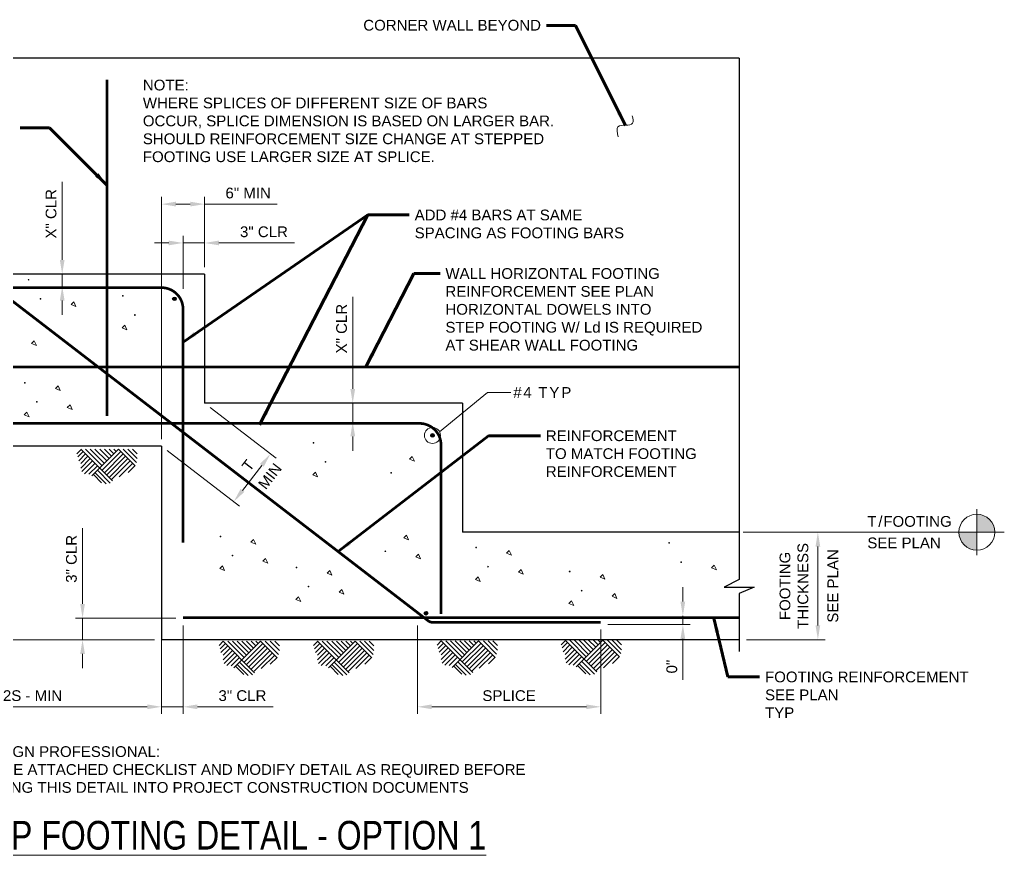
# Model space of a CAD drawing. Header units: inches. Extents: x -236 to -15, y 809 to 925.
# Drawn here: x -152.8 to -15.4, y 808.6 to 925.2 of the extents above; entities that cross this region are included whole.
import ezdxf

# ---------------------------------------------------------------- set-up
doc = ezdxf.new("R2010")
doc.units = ezdxf.units.IN
doc.header["$LTSCALE"] = 5
doc.header["$MEASUREMENT"] = 0
for name, color, linetype, lineweight in [('S-ANNO-DIMS', 1, 'Continuous', 20), ('S-ANNO-TEXT', 7, 'Continuous', 20), ('S-DELT-PATT', 7, 'Continuous', 15), ('S-DETL', 3, 'Continuous', 30)]:
    doc.layers.add(name, color=color, linetype=linetype, lineweight=lineweight)
doc.styles.add('Romans', font='arial.ttf')
doc.dimstyles.get("Standard").update_dxf_attribs({"dimtxt": 0.18, "dimasz": 0.18, "dimexe": 0.18, "dimexo": 0.0625, "dimgap": 0.09, "dimtad": 0, "dimtih": 1, "dimtoh": 1, "dimdec": 4, "dimzin": 0, "dimdsep": 46, "dimtxsty": 'Standard', "dimcen": 0.09, "dimadec": 0, "dimazin": 0, "dimtfac": 1, "dimtdec": 4, "dimtofl": 0, "dimtmove": 0, "dimatfit": 3, "dimfxl": 1, "dimtolj": 1, "dimtzin": 0, "dimarcsym": 0})

# ---------------------------------------------------------------- blocks, each defined once
blk = doc.blocks.new('*D4')
at = {"layer": 'Defpoints', "color": 0, "transparency": 16777216}
for p in [(-129.96, 841.67), (-143.98, 838.67), (-132.96, 838.67)]:
    blk.add_point(p, dxfattribs=at)
at = {"layer": 'S-ANNO-DIMS', "transparency": 16777216}
for p, q in [((-143.98, 843.67), (-143.98, 854.23)), ((-130.96, 841.67), (-144.98, 841.67)), ((-143.98, 838.67), (-143.98, 841.67)), ((-133.96, 838.67), (-144.98, 838.67)), ((-143.98, 836.67), (-143.98, 834.67))]:
    blk.add_line(p, q, dxfattribs=at)
for points in [[(-144.31, 843.67), (-143.65, 843.67), (-143.98, 841.67)], [(-144.31, 836.67), (-143.65, 836.67), (-143.98, 838.67)]]:
    blk.add_solid(points, dxfattribs=at)
at = {"layer": 'S-ANNO-DIMS', "transparency": 16777216, "insert": (-145.53, 849.95), "char_height": 1.5, "attachment_point": 5, "rotation": 90, "style": 'Romans'}
blk.add_mtext('\\A1;3" CLR', dxfattribs=at)
blk = doc.blocks.new('*D5')
at = {"layer": 'Defpoints', "color": 0, "transparency": 16777216}
for p in [(-129.96, 841.67), (-132.96, 838.67), (-129.96, 829.3)]:
    blk.add_point(p, dxfattribs=at)
at = {"layer": 'S-ANNO-DIMS', "transparency": 16777216}
for p, q in [((-129.96, 840.67), (-129.96, 828.3)), ((-132.96, 837.67), (-132.96, 828.3)), ((-134.96, 829.3), (-136.96, 829.3)), ((-132.96, 829.3), (-129.96, 829.3)), ((-127.96, 829.3), (-117.39, 829.3))]:
    blk.add_line(p, q, dxfattribs=at)
for points in [[(-134.96, 829.63), (-134.96, 828.97), (-132.96, 829.3)], [(-127.96, 829.63), (-127.96, 828.97), (-129.96, 829.3)]]:
    blk.add_solid(points, dxfattribs=at)
at = {"layer": 'S-ANNO-DIMS', "transparency": 16777216, "insert": (-121.67, 830.85), "char_height": 1.5, "attachment_point": 5, "style": 'Romans'}
blk.add_mtext('\\A1;3" CLR', dxfattribs=at)
blk = doc.blocks.new('*D6')
at = {"layer": 'Defpoints', "color": 0, "transparency": 16777216}
for p in [(-168.96, 865.67), (-132.96, 839.67), (-132.96, 829.3)]:
    blk.add_point(p, dxfattribs=at)
at = {"layer": 'S-ANNO-DIMS', "transparency": 16777216}
for p, q in [((-168.96, 864.67), (-168.96, 828.3)), ((-132.96, 838.67), (-132.96, 828.3)), ((-166.96, 829.3), (-134.96, 829.3))]:
    blk.add_line(p, q, dxfattribs=at)
for points in [[(-166.96, 829.63), (-166.96, 828.97), (-168.96, 829.3)], [(-134.96, 829.63), (-134.96, 828.97), (-132.96, 829.3)]]:
    blk.add_solid(points, dxfattribs=at)
at = {"layer": 'S-ANNO-DIMS', "transparency": 16777216, "insert": (-150.96, 830.85), "char_height": 1.5, "attachment_point": 5, "style": 'Romans'}
blk.add_mtext('\\A1;2S - MIN', dxfattribs=at)
blk = doc.blocks.new('*D7')
at = {"layer": 'Defpoints', "color": 0, "transparency": 16777216}
for p in [(-168.96, 865.67), (-175.75, 838.67), (-132.96, 838.67)]:
    blk.add_point(p, dxfattribs=at)
at = {"layer": 'S-ANNO-DIMS', "transparency": 16777216}
for p, q in [((-169.96, 865.67), (-176.75, 865.67)), ((-175.75, 863.67), (-175.75, 840.67)), ((-133.96, 838.67), (-176.75, 838.67))]:
    blk.add_line(p, q, dxfattribs=at)
for points in [[(-176.08, 863.67), (-175.42, 863.67), (-175.75, 865.67)], [(-176.08, 840.67), (-175.42, 840.67), (-175.75, 838.67)]]:
    blk.add_solid(points, dxfattribs=at)
blk = doc.blocks.new('*D8')
at = {"layer": 'Defpoints', "color": 0, "transparency": 16777216}
for p in [(-97.25, 841.67), (-71.67, 841.09), (-71.67, 829.3)]:
    blk.add_point(p, dxfattribs=at)
at = {"layer": 'S-ANNO-DIMS', "transparency": 16777216}
for p, q in [((-97.25, 840.67), (-97.25, 828.3)), ((-71.67, 840.09), (-71.67, 828.3)), ((-95.25, 829.3), (-73.67, 829.3))]:
    blk.add_line(p, q, dxfattribs=at)
for points in [[(-95.25, 829.63), (-95.25, 828.97), (-97.25, 829.3)], [(-73.67, 829.63), (-73.67, 828.97), (-71.67, 829.3)]]:
    blk.add_solid(points, dxfattribs=at)
at = {"layer": 'S-ANNO-DIMS', "transparency": 16777216, "insert": (-84.46, 830.85), "char_height": 1.5, "attachment_point": 5, "style": 'Romans'}
blk.add_mtext('\\A1;SPLICE', dxfattribs=at)
blk = doc.blocks.new('*D10')
at = {"layer": 'Defpoints', "color": 0, "transparency": 16777216}
for p in [(-126.96, 894.04), (-126.96, 889.67), (-129.96, 886.64)]:
    blk.add_point(p, dxfattribs=at)
at = {"layer": 'S-ANNO-DIMS', "transparency": 16777216}
for p, q in [((-129.96, 887.64), (-129.96, 895.04)), ((-126.96, 890.67), (-126.96, 895.04)), ((-131.96, 894.04), (-133.96, 894.04)), ((-129.96, 894.04), (-126.96, 894.04)), ((-124.96, 894.04), (-114.39, 894.04))]:
    blk.add_line(p, q, dxfattribs=at)
for points in [[(-131.96, 894.37), (-131.96, 893.71), (-129.96, 894.04)], [(-124.96, 894.37), (-124.96, 893.71), (-126.96, 894.04)]]:
    blk.add_solid(points, dxfattribs=at)
at = {"layer": 'S-ANNO-DIMS', "transparency": 16777216, "insert": (-118.67, 895.59), "char_height": 1.5, "attachment_point": 5, "style": 'Romans'}
blk.add_mtext('\\A1;3" CLR', dxfattribs=at)
blk = doc.blocks.new('*D11')
at = {"layer": 'Defpoints', "color": 0, "transparency": 16777216}
for p in [(-126.96, 899.46), (-126.96, 889.67), (-132.96, 865.67)]:
    blk.add_point(p, dxfattribs=at)
at = {"layer": 'S-ANNO-DIMS', "transparency": 16777216}
for p, q in [((-132.96, 866.67), (-132.96, 900.46)), ((-126.96, 890.67), (-126.96, 900.46)), ((-130.96, 899.46), (-128.96, 899.46)), ((-126.96, 899.46), (-116.83, 899.46))]:
    blk.add_line(p, q, dxfattribs=at)
for points in [[(-130.96, 899.8), (-130.96, 899.13), (-132.96, 899.46)], [(-128.96, 899.8), (-128.96, 899.13), (-126.96, 899.46)]]:
    blk.add_solid(points, dxfattribs=at)
at = {"layer": 'S-ANNO-DIMS', "transparency": 16777216, "insert": (-120.87, 901), "char_height": 1.5, "attachment_point": 5, "style": 'Romans'}
blk.add_mtext('\\A1;6" MIN', dxfattribs=at)
blk = doc.blocks.new('*D12')
at = {"layer": 'Defpoints', "color": 0, "transparency": 16777216}
for p in [(-60.21, 841.98), (-71.67, 840.77), (-60.21, 840.77)]:
    blk.add_point(p, dxfattribs=at)
at = {"layer": 'S-ANNO-DIMS', "transparency": 16777216}
for p, q in [((-60.21, 843.98), (-60.21, 845.98)), ((-60.21, 841.98), (-60.21, 840.77)), ((-70.67, 840.77), (-59.21, 840.77)), ((-60.21, 838.77), (-60.21, 833.05))]:
    blk.add_line(p, q, dxfattribs=at)
for points in [[(-60.55, 843.98), (-59.88, 843.98), (-60.21, 841.98)], [(-60.55, 838.77), (-59.88, 838.77), (-60.21, 840.77)]]:
    blk.add_solid(points, dxfattribs=at)
at = {"layer": 'S-ANNO-DIMS', "transparency": 16777216, "insert": (-61.75, 834.91), "char_height": 1.5, "attachment_point": 5, "rotation": 90, "style": 'Romans'}
blk.add_mtext('\\A1;0"', dxfattribs=at)
blk = doc.blocks.new('*D13')
at = {"layer": 'Defpoints', "color": 0, "transparency": 16777216}
for p in [(-52.35, 853.67), (-52.35, 838.67), (-41.37, 838.67)]:
    blk.add_point(p, dxfattribs=at)
at = {"layer": 'S-ANNO-DIMS', "transparency": 16777216}
for p, q in [((-51.35, 853.67), (-40.37, 853.67)), ((-41.37, 851.67), (-41.37, 840.67)), ((-51.35, 838.67), (-40.37, 838.67))]:
    blk.add_line(p, q, dxfattribs=at)
for points in [[(-41.7, 851.67), (-41.04, 851.67), (-41.37, 853.67)], [(-41.7, 840.67), (-41.04, 840.67), (-41.37, 838.67)]]:
    blk.add_solid(points, dxfattribs=at)
at = {"layer": 'S-ANNO-DIMS', "transparency": 16777216, "insert": (-44.7, 846.17), "char_height": 1.5, "attachment_point": 5, "rotation": 90, "style": 'Romans'}
blk.add_mtext('\\A1;FOOTING\\PTHICKNESS', dxfattribs=at)
blk = doc.blocks.new('*D14')
at = {"layer": 'Defpoints', "color": 0, "transparency": 16777216}
for p in [(-90.96, 871.67), (-106.28, 869.04), (-106.28, 869.04)]:
    blk.add_point(p, dxfattribs=at)
at = {"layer": 'S-ANNO-DIMS', "transparency": 16777216}
for p, q in [((-106.28, 873.67), (-106.28, 886.52)), ((-106.28, 869.04), (-106.28, 871.67)), ((-106.28, 867.04), (-106.28, 865.04))]:
    blk.add_line(p, q, dxfattribs=at)
for points in [[(-106.61, 873.67), (-105.94, 873.67), (-106.28, 871.67)], [(-106.61, 867.04), (-105.94, 867.04), (-106.28, 869.04)]]:
    blk.add_solid(points, dxfattribs=at)
at = {"layer": 'S-ANNO-DIMS', "transparency": 16777216, "insert": (-107.83, 882.08), "char_height": 1.5, "attachment_point": 5, "rotation": 90, "style": 'Romans'}
blk.add_mtext('\\A1;X" CLR', dxfattribs=at)
blk = doc.blocks.new('*D15')
at = {"layer": 'Defpoints', "color": 0, "transparency": 16777216}
for p in [(-126.96, 871.67), (-132.96, 865.67), (-117.76, 864.59)]:
    blk.add_point(p, dxfattribs=at)
at = {"layer": 'S-ANNO-DIMS', "transparency": 16777216}
for p, q in [((-126.16, 871.06), (-116.96, 863.98)), ((-132.16, 865.06), (-122.09, 857.31)), ((-121.67, 859.5), (-118.98, 863))]:
    blk.add_line(p, q, dxfattribs=at)
for points in [[(-119.24, 863.21), (-118.71, 862.8), (-117.76, 864.59)], [(-121.93, 859.71), (-121.4, 859.3), (-122.89, 857.92)]]:
    blk.add_solid(points, dxfattribs=at)
at = {"layer": 'S-ANNO-DIMS', "transparency": 16777216, "insert": (-120.88, 862.99), "char_height": 1.5, "attachment_point": 5, "rotation": 52.4316, "style": 'Romans'}
blk.add_mtext('\\A1;T', dxfattribs=at)
blk = doc.blocks.new('*D2')
at = {"layer": 'Defpoints', "color": 0, "transparency": 16777216}
for p in [(-140.57, 889.67), (-146.82, 887.99), (-146.82, 887.99)]:
    blk.add_point(p, dxfattribs=at)
at = {"layer": 'S-ANNO-DIMS', "transparency": 16777216}
for p, q in [((-146.82, 891.67), (-146.82, 902.55)), ((-146.82, 887.99), (-146.82, 889.67)), ((-146.82, 885.99), (-146.82, 883.99))]:
    blk.add_line(p, q, dxfattribs=at)
for points in [[(-147.15, 891.67), (-146.49, 891.67), (-146.82, 889.67)], [(-147.15, 885.99), (-146.49, 885.99), (-146.82, 887.99)]]:
    blk.add_solid(points, dxfattribs=at)
at = {"layer": 'S-ANNO-DIMS', "transparency": 16777216, "insert": (-148.37, 898.11), "char_height": 1.5, "attachment_point": 5, "rotation": 90, "style": 'Romans'}
blk.add_mtext('\\A1;X" CLR', dxfattribs=at)

msp = doc.modelspace()

# ---------------------------------------------------------------- hatches: boundary and pattern name
at = {"layer": 'S-ANNO-TEXT'}
h = msp.add_hatch(color=256, dxfattribs=at)
h.dxf.hatch_style = 1
h.paths.add_polyline_path([(-19.1785375, 853.6655868), (-16.6707034, 853.6655868, 0.4142135624), (-19.1785375, 856.173421)])
h = msp.add_hatch(color=256, dxfattribs=at)
h.dxf.hatch_style = 1
h.paths.add_polyline_path([(-19.1785375, 851.1577526), (-19.1785375, 853.6655868), (-21.6863717, 853.6655868, 0.4142135624)])
at = {"layer": 'S-DETL'}
h = msp.add_hatch(color=256, dxfattribs=at)
h.dxf.hatch_style = 1
h.paths.add_polyline_path([(-131.4121461, 886.2390398, 0.0947853979), (-131.3944961, 886.1467713), (-130.9297961, 886.1467713, 0.0947853979), (-130.9121461, 886.2390398, 1)])
h.paths.add_polyline_path([(-130.9297961, 886.1467713), (-131.3944961, 886.1467713, 0.6788531939)])
h = msp.add_hatch(color=256, dxfattribs=at)
h.dxf.hatch_style = 1
h.paths.add_polyline_path([(-95.4024554, 867.1777419, 0.0947853979), (-95.3848054, 867.0854734), (-94.9201054, 867.0854734, 0.0947853979), (-94.9024554, 867.1777419, 1)])
h.paths.add_polyline_path([(-94.9201054, 867.0854734), (-95.3848054, 867.0854734, 0.6788531939)])
h = msp.add_hatch(color=256, dxfattribs=at)
h.dxf.hatch_style = 1
h.paths.add_polyline_path([(-96.3019031, 842.3583321, 0.0947853979), (-96.2842531, 842.2660637), (-95.8195531, 842.2660637, 0.0947853979), (-95.8019031, 842.3583321, 1)])
h.paths.add_polyline_path([(-95.8195531, 842.2660637), (-96.2842531, 842.2660637, 0.6788531939)])

# ---------------------------------------------------------------- linework, layer by layer
at = {"layer": 'S-ANNO-TEXT'}
for p, q in [((-19.1785375, 850.4679716), (-19.1785375, 856.8915406)), ((-51.7981903, 853.6655868), (-15.3537425, 853.6655868)), ((-21.6863717, 853.6655868), (-15.3537425, 853.6655868))]:
    msp.add_line(p, q, dxfattribs=at)
msp.add_lwpolyline([(-94.1608303, 867.6956937), (-87.4648155, 873.1456915), (-84.2211729, 873.1456915)], dxfattribs=at)
for centre, radius in [((-95.1524554, 867.1777419), 1.1187468), ((-19.1785375, 853.6655868), 2.5078342)]:
    msp.add_circle(centre, radius, dxfattribs=at)
msp.add_spline([(-67.2853484, 911.7966408), (-67.2337847, 910.7467557), (-69.2622653, 910.2539716), (-69.2310246, 908.8691889)], degree=3, dxfattribs=at)
at = {"layer": 'S-DELT-PATT'}
for p, q in [((-144.1799066, 865.2147882), (-144.7642187, 864.6304679)), ((-143.8842806, 864.9191621), (-144.6220265, 864.181408)), ((-143.5565355, 864.5914171), (-144.4988599, 863.6490845)), ((-139.7985696, 860.8334512), (-144.2120256, 865.2469072)), ((-143.2287904, 864.263672), (-144.2120256, 863.2804368)), ((-141.2623201, 862.9526917), (-143.5565355, 865.2469072)), ((-140.934575, 863.2804368), (-142.9010454, 865.2469072)), ((-138.9681046, 865.2469072), (-142.6858234, 861.5291884)), ((-140.6068299, 863.6081819), (-142.2455552, 865.2469072)), ((-140.2790849, 863.9359269), (-141.5900651, 865.2469072)), ((-138.6403595, 864.9191621), (-141.2499559, 862.3095658)), ((-138.3126145, 864.5914171), (-140.9392617, 861.9647698)), ((-139.9513398, 864.263672), (-140.934575, 865.2469072)), ((-137.9848694, 864.263672), (-140.5433211, 861.7052121)), ((-139.6235947, 864.5914171), (-140.2790849, 865.2469072)), ((-139.2958497, 864.9191621), (-139.6235947, 865.2469072)), ((-136.6481202, 862.9269228), (-138.9681046, 865.2469072)), ((-136.4567581, 863.3910508), (-138.3126145, 865.2469072)), ((-136.3461441, 863.9359269), (-137.6571244, 865.2469072)), ((-136.3461441, 864.5914171), (-137.0016342, 865.2469072)), ((-142.9010454, 863.9359269), (-144.2120256, 862.6249467)), ((-142.5733003, 863.6081819), (-144.0611646, 862.1203176)), ((-142.2455552, 863.2804368), (-143.6993176, 861.8266662)), ((-141.9178102, 862.9526917), (-143.0817558, 861.7887379)), ((-137.6571244, 863.9359269), (-140.232627, 861.3604243)), ((-137.3293793, 863.6081819), (-139.887831, 861.049722)), ((-137.0016342, 863.2804368), (-138.8781632, 861.4038997)), ((-136.6738892, 862.9526917), (-137.6127804, 862.0138005)), ((-141.3205276, 860.5730414), (-142.42865, 861.6811638)), ((-140.7068004, 860.4366584), (-142.1899779, 861.919836)), ((-140.1101159, 860.5218967), (-141.8490165, 862.2607973)), ((-124.3462199, 838.4392519), (-124.930532, 837.8549317)), ((-124.0505938, 838.1436259), (-124.7883398, 837.4058718)), ((-119.9648829, 834.057915), (-124.3783389, 838.471371)), ((-121.4286333, 836.1771555), (-123.7228488, 838.471371)), ((-121.1008882, 836.5049006), (-123.0673586, 838.471371)), ((-119.1344179, 838.471371), (-122.8521366, 834.7536522)), ((-120.7731432, 836.8326456), (-122.4118685, 838.471371)), ((-120.4453981, 837.1603907), (-121.7563784, 838.471371)), ((-118.8066728, 838.1436259), (-121.4162691, 835.5340296)), ((-120.1176531, 837.4881358), (-121.1008882, 838.471371)), ((-119.789908, 837.8158808), (-120.4453981, 838.471371)), ((-119.4621629, 838.1436259), (-119.789908, 838.471371)), ((-116.8144335, 836.1513866), (-119.1344179, 838.471371)), ((-116.6230713, 836.6155145), (-118.4789277, 838.471371)), ((-116.5124573, 837.1603907), (-117.8234376, 838.471371)), ((-116.5124573, 837.8158808), (-117.1679475, 838.471371)), ((-111.152703, 838.4392519), (-111.7370151, 837.8549317)), ((-110.857077, 838.1436259), (-111.5948229, 837.4058718)), ((-106.771366, 834.057915), (-111.184822, 838.471371)), ((-108.2351165, 836.1771555), (-110.5293319, 838.471371)), ((-107.9073714, 836.5049006), (-109.8738418, 838.471371)), ((-105.940901, 838.471371), (-109.6586198, 834.7536522)), ((-107.5796263, 836.8326456), (-109.2183517, 838.471371)), ((-107.2518813, 837.1603907), (-108.5628615, 838.471371)), ((-105.613156, 838.1436259), (-108.2227523, 835.5340296)), ((-106.9241362, 837.4881358), (-107.9073714, 838.471371)), ((-106.5963911, 837.8158808), (-107.2518813, 838.471371)), ((-106.2686461, 838.1436259), (-106.5963911, 838.471371)), ((-103.6209166, 836.1513866), (-105.940901, 838.471371)), ((-103.4295545, 836.6155145), (-105.2854109, 838.471371)), ((-103.3189405, 837.1603907), (-104.6299208, 838.471371)), ((-103.3189405, 837.8158808), (-103.9744306, 838.471371)), ((-93.9171365, 838.4910205), (-94.5014486, 837.9067002)), ((-93.6215104, 838.1953945), (-94.3592564, 837.4576403)), ((-89.5357995, 834.1096835), (-93.9492555, 838.5231395)), ((-90.9995499, 836.2289241), (-93.2937654, 838.5231395)), ((-90.6718049, 836.5566691), (-92.6382752, 838.5231395)), ((-88.7053345, 838.5231395), (-92.4230533, 834.8054208)), ((-90.3440598, 836.8844142), (-91.9827851, 838.5231395)), ((-90.0163147, 837.2121593), (-91.327295, 838.5231395)), ((-88.3775894, 838.1953945), (-90.9871857, 835.5857981)), ((-89.6885697, 837.5399043), (-90.6718049, 838.5231395)), ((-89.3608246, 837.8676494), (-90.0163147, 838.5231395)), ((-89.0330795, 838.1953945), (-89.3608246, 838.5231395)), ((-86.3853501, 836.2031551), (-88.7053345, 838.5231395)), ((-86.1939879, 836.6672831), (-88.0498444, 838.5231395)), ((-86.083374, 837.2121593), (-87.3943542, 838.5231395)), ((-86.083374, 837.8676494), (-86.7388641, 838.5231395)), ((-76.6031466, 838.5527228), (-77.1874587, 837.9684025)), ((-76.3075206, 838.2570968), (-77.0452665, 837.5193426)), ((-72.2218097, 834.1713858), (-76.6352656, 838.5848418)), ((-73.6855601, 836.2906264), (-75.9797755, 838.5848418)), ((-73.357815, 836.6183714), (-75.3242854, 838.5848418)), ((-71.3913446, 838.5848418), (-75.1090634, 834.867123)), ((-73.0300699, 836.9461165), (-74.6687953, 838.5848418)), ((-72.7023249, 837.2738616), (-74.0133051, 838.5848418)), ((-71.0635996, 838.2570968), (-73.6731959, 835.6475004)), ((-72.3745798, 837.6016066), (-73.357815, 838.5848418)), ((-72.0468348, 837.9293517), (-72.7023249, 838.5848418)), ((-71.7190897, 838.2570968), (-72.0468348, 838.5848418)), ((-69.0713602, 836.2648574), (-71.3913446, 838.5848418)), ((-68.8799981, 836.7289854), (-70.7358545, 838.5848418)), ((-68.7693841, 837.2738616), (-70.0803644, 838.5848418)), ((-68.7693841, 837.9293517), (-69.4248742, 838.5848418)), ((-123.7228488, 837.8158808), (-124.6651732, 836.8735482)), ((-123.3951037, 837.4881358), (-124.3783389, 836.5049006)), ((-123.0673586, 837.1603907), (-124.3783389, 835.8494105)), ((-122.7396136, 836.8326456), (-124.2274778, 835.3447814)), ((-118.4789277, 837.8158808), (-121.105575, 835.1892336)), ((-118.1511827, 837.4881358), (-120.7096344, 834.9296759)), ((-117.8234376, 837.1603907), (-120.3989403, 834.5848881)), ((-117.4956925, 836.8326456), (-120.0541443, 834.2741857)), ((-110.5293319, 837.8158808), (-111.4716563, 836.8735482)), ((-110.2015868, 837.4881358), (-111.184822, 836.5049006)), ((-109.8738418, 837.1603907), (-111.184822, 835.8494105)), ((-109.5460967, 836.8326456), (-111.033961, 835.3447814)), ((-105.2854109, 837.8158808), (-107.9120582, 835.1892336)), ((-104.9576658, 837.4881358), (-107.5161175, 834.9296759)), ((-104.6299208, 837.1603907), (-107.2054234, 834.5848881)), ((-104.3021757, 836.8326456), (-106.8606274, 834.2741857)), ((-93.2937654, 837.8676494), (-94.2360898, 836.9253168)), ((-92.9660203, 837.5399043), (-93.9492555, 836.5566691)), ((-92.6382752, 837.2121593), (-93.9492555, 835.901179)), ((-92.3105302, 836.8844142), (-93.7983944, 835.3965499)), ((-88.0498444, 837.8676494), (-90.6764916, 835.2410021)), ((-87.7220993, 837.5399043), (-90.280551, 834.9814444)), ((-87.3943542, 837.2121593), (-89.9698569, 834.6366566)), ((-87.0666092, 836.8844142), (-89.6250609, 834.3259543)), ((-75.9797755, 837.9293517), (-76.9220999, 836.9870191)), ((-75.6520305, 837.6016066), (-76.6352656, 836.6183714)), ((-75.3242854, 837.2738616), (-76.6352656, 835.9628813)), ((-74.9965403, 836.9461165), (-76.4844046, 835.4582522)), ((-70.7358545, 837.9293517), (-73.3625018, 835.3027044)), ((-70.4081094, 837.6016066), (-72.9665611, 835.0431467)), ((-70.0803644, 837.2738616), (-72.655867, 834.6983589)), ((-69.7526193, 836.9461165), (-72.311071, 834.3876566)), ((-122.4118685, 836.5049006), (-123.8656309, 835.05113)), ((-122.0841234, 836.1771555), (-123.2480691, 835.0132017)), ((-120.2764291, 833.7463605), (-122.0153297, 835.4852611)), ((-117.1679475, 836.5049006), (-119.0444764, 834.6283634)), ((-116.8402024, 836.1771555), (-117.7790937, 835.2382642)), ((-109.2183517, 836.5049006), (-110.672114, 835.05113)), ((-108.8906066, 836.1771555), (-110.0545522, 835.0132017)), ((-107.0829123, 833.7463605), (-108.8218129, 835.4852611)), ((-103.9744306, 836.5049006), (-105.8509596, 834.6283634)), ((-103.6466856, 836.1771555), (-104.5855769, 835.2382642)), ((-91.9827851, 836.5566691), (-93.4365475, 835.1028986)), ((-91.6550401, 836.2289241), (-92.8189857, 835.0649703)), ((-89.8473458, 833.7981291), (-91.5862464, 835.5370297)), ((-86.7388641, 836.5566691), (-88.615393, 834.680132)), ((-86.411119, 836.2289241), (-87.3500103, 835.2900328)), ((-74.6687953, 836.6183714), (-76.1225577, 835.1646009)), ((-74.3410502, 836.2906264), (-75.5049958, 835.1266726)), ((-72.5333559, 833.8598314), (-74.2722565, 835.598732)), ((-69.4248742, 836.6183714), (-71.3014032, 834.7418343)), ((-69.0971292, 836.2906264), (-70.0360205, 835.3517351)), ((-121.4868408, 833.7975051), (-122.5949633, 834.9056276)), ((-120.8731136, 833.6611222), (-122.3562911, 835.1442997)), ((-108.293324, 833.7975051), (-109.4014464, 834.9056276)), ((-107.6795968, 833.6611222), (-109.1627743, 835.1442997)), ((-91.0577575, 833.8492737), (-92.1658799, 834.9573961)), ((-90.4440302, 833.7128908), (-91.9272077, 835.1960683)), ((-73.7437676, 833.910976), (-74.85189, 835.0190984)), ((-73.1300404, 833.7745931), (-74.6132179, 835.2577706))]:
    msp.add_line(p, q, dxfattribs=at)
at = {"layer": 'S-DELT-PATT', "flags": 128}
for points in [[(-151.4574451, 888.9108044, -1), (-151.5611251, 888.9108044, -1)], [(-149.7846811, 886.2365413, -1), (-149.8883611, 886.2365413, -1)], [(-138.3190548, 886.6603078, -1), (-138.4227348, 886.6603078, -1)], [(-136.6462908, 883.9860447, -1), (-136.7499708, 883.9860447, -1)], [(-151.9764008, 874.530297, -1), (-152.0800808, 874.530297, -1)], [(-150.3036367, 871.8560339, -1), (-150.4073167, 871.8560339, -1)], [(-111.707524, 866.1495905, -1), (-111.811204, 866.1495905, -1)], [(-110.03476, 863.4753274, -1), (-110.13844, 863.4753274, -1)], [(-100.8768309, 861.9669846, -1), (-100.9805109, 861.9669846, -1)], [(-124.6896455, 853.0772778, -1), (-124.7933255, 853.0772778, -1)], [(-62.072176, 852.1712976, -1), (-62.175856, 852.1712976, -1)], [(-101.6819255, 851.0063526, -1), (-101.7856055, 851.0063526, -1)], [(-89.0181992, 851.5377814, -1), (-89.1218792, 851.5377814, -1)], [(-123.0168815, 850.4030147, -1), (-123.1205615, 850.4030147, -1)], [(-60.399412, 849.4970345, -1), (-60.503092, 849.4970345, -1)], [(-114.0621435, 848.7503011, -1), (-114.1658235, 848.7503011, -1)], [(-87.3454352, 848.8635183, -1), (-87.4491152, 848.8635183, -1)], [(-75.9572989, 848.180135, -1), (-76.0609789, 848.180135, -1)], [(-112.3893795, 846.076038, -1), (-112.4930595, 846.076038, -1)], [(-74.2845349, 845.5058719, -1), (-74.3882149, 845.5058719, -1)]]:
    msp.add_lwpolyline(points, format="xyb", close=True, dxfattribs=at)
for points in [[(-145.5863015, 885.4528402), (-144.9120386, 885.1651899), (-145.2114088, 885.8277329)], [(-138.4698526, 882.1994933), (-137.7955896, 881.911843), (-138.0949598, 882.574386)], [(-151.0919065, 880.0141402), (-150.4176436, 879.7264899), (-150.7170138, 880.3890329)], [(-147.7780212, 873.7465959), (-147.1037582, 873.4589456), (-147.4031285, 874.1214887)], [(-146.1052572, 871.0723328), (-145.4309942, 870.7846825), (-145.7303644, 871.4472256)], [(-152.1271985, 870.0694825), (-151.4529355, 869.7818322), (-151.7523058, 870.4443752)], [(-98.3512154, 863.8575466), (-97.6769524, 863.5698963), (-97.9763227, 864.2324393)], [(-111.8583218, 861.688776), (-111.1840588, 861.4011257), (-111.4834291, 862.0636687)], [(-99.1563099, 852.8969146), (-98.4820469, 852.6092643), (-98.7814172, 853.2718073)], [(-120.4912659, 852.2935768), (-119.8170029, 852.0059265), (-120.1163732, 852.6684695)], [(-97.4835459, 850.2226515), (-96.8092829, 849.9350012), (-97.1086532, 850.5975442)], [(-84.8198196, 850.7540803), (-84.1455566, 850.46643), (-84.4449269, 851.128973)], [(-118.8185019, 849.6193137), (-118.1442389, 849.3316634), (-118.4436092, 849.9942064)], [(-124.8404432, 848.6164633), (-124.1661802, 848.328813), (-124.4655505, 848.9913561)], [(-109.863764, 847.9666001), (-109.189501, 847.6789497), (-109.4888712, 848.3414928)], [(-83.1470556, 848.0798172), (-82.4727926, 847.7921669), (-82.7721629, 848.4547099)], [(-71.7589193, 847.396434), (-71.0846564, 847.1087837), (-71.3840266, 847.7713267)], [(-56.2010324, 848.7133335), (-55.5267695, 848.4256832), (-55.8261397, 849.0882262)], [(-89.1689969, 847.0769669), (-88.494734, 846.7893165), (-88.7941042, 847.4518596)], [(-108.191, 845.292337), (-107.516737, 845.0046866), (-107.8161072, 845.6672297)], [(-70.0861553, 844.7221709), (-69.4118924, 844.4345206), (-69.7112626, 845.0970636)], [(-114.2129413, 844.2894866), (-113.5386783, 844.0018363), (-113.8380486, 844.6643793)], [(-76.1080966, 843.7193205), (-75.4338337, 843.4316702), (-75.7332039, 844.0942132)]]:
    msp.add_lwpolyline(points, close=True, dxfattribs=at)
at = {"layer": 'S-DETL'}
for p, q in [((-52.3465047, 919.8278124), (-200.4911562, 919.8278124)), ((-126.9558789, 889.6655868), (-200.4911562, 889.6655868)), ((-126.9558789, 889.6655868), (-126.9558789, 871.6655868)), ((-90.9558789, 871.6655868), (-126.9558789, 871.6655868)), ((-90.9558789, 871.6655868), (-90.9558789, 853.6655868)), ((-132.9558789, 865.6655868), (-168.9558789, 865.6655868)), ((-132.9558789, 865.6655868), (-132.9558789, 838.6655868)), ((-52.3465047, 853.6655868), (-90.9558789, 853.6655868)), ((-52.3465047, 842.2905868), (-52.3465047, 841.6655868)), ((-52.3465047, 838.6655868), (-132.9558789, 838.6655868))]:
    msp.add_line(p, q, dxfattribs=at)
msp.add_lwpolyline([(-52.3465047, 919.8278124), (-52.3465047, 847.0519991), (-54.4313501, 846.0095764), (-50.2616593, 846.0095764), (-52.3465047, 845.0933517), (-52.3465047, 837.0317391)], dxfattribs=at)
at = {"layer": 'S-DETL', "const_width": 0.375}
for points in [[(-140.5731696, 869.8857657), (-140.5671097, 916.8278125)], [(-52.3465047, 876.7400222), (-162.8642698, 876.7400222)], [(-52.3465047, 841.7592962), (-129.9558789, 841.7592962)]]:
    msp.add_lwpolyline(points, dxfattribs=at)
for points in [[(-129.9553673, 852.2251355), (-129.9553673, 884.7985165, 0.4142135624), (-132.9553673, 887.7985165), (-178.7886979, 887.7985165)], [(-188.0082074, 886.6655868), (-155.0625735, 886.6655868, -0.1654050577), (-154.4528722, 886.4582181), (-95.7385771, 841.2944938, 0.1654050577), (-95.1288758, 841.0871251), (-71.673022, 841.0871251)], [(-93.9558789, 842.2552005), (-93.9558789, 865.8530868, 0.4142135624), (-96.9558789, 868.8530868), (-167.3571422, 868.8530868)]]:
    msp.add_lwpolyline(points, format="xyb", dxfattribs=at)
at = {"layer": 'S-DETL'}
for centre in [(-131.1621461, 886.2390398), (-95.1524554, 867.1777419), (-96.0519031, 842.3583321)]:
    msp.add_circle(centre, 0.25, dxfattribs=at)

# ---------------------------------------------------------------- texts
at = {"layer": 'S-ANNO-DIMS', "attachment_point": 5, "style": 'Romans'}
for s, insert, char_height, rotation in [('\\A1;MIN', (-117.8314071, 861.4841214), 1.49999999, 52.431562154), ('\\A1;SEE PLAN', (-39.2737126, 846.1655868), 1.499999989, 90)]:
    msp.add_mtext(s, dxfattribs=dict(at, insert=insert, char_height=char_height, rotation=rotation))
at = {"layer": 'S-ANNO-TEXT', "style": 'Romans', "width": 0.8}
msp.add_text('%%USTEP FOOTING DETAIL - OPTION 1', height=4, dxfattribs=at).set_placement((-162.6597016, 809.3724117))
at = {"layer": 'S-ANNO-TEXT', "char_height": 1.499999989, "style": 'Romans'}
for s, insert, attachment_point in [('CORNER WALL BEYOND', (-80.0084556, 925.1799608), 3), ('NOTE: \\PWHERE SPLICES OF DIFFERENT SIZE OF BARS \\POCCUR, SPLICE DIMENSION IS BASED ON LARGER BAR.\\PSHOULD REINFORCEMENT SIZE CHANGE AT STEPPED \\PFOOTING USE LARGER SIZE AT SPLICE.', (-135.5671097, 916.8278125), 1), ('ADD #4 BARS AT SAME \\PSPACING AS FOOTING BARS', (-97.6365525, 898.6972932), 1), ('WALL HORIZONTAL FOOTING \\PREINFORCEMENT SEE PLAN \\PHORIZONTAL DOWELS INTO \\PSTEP FOOTING W/ Ld IS REQUIRED \\PAT SHEAR WALL FOOTING', (-93.3436725, 890.5272819), 1), ('{\\T1.2;#4 TYP}', (-75.4902725, 873.9212713), 3), ('REINFORCEMENT \\PTO MATCH FOOTING \\PREINFORCEMENT ', (-79.3324569, 867.8852065), 1), ('FOOTING REINFORCEMENT \\PSEE PLAN \\PTYP', (-48.742828, 834.2188312), 1), ('NOTE TO DESIGN PROFESSIONAL: \\PCOMPLETE THE ATTACHED CHECKLIST AND MODIFY DETAIL AS REQUIRED BEFORE \\PINCORPORATING THIS DETAIL INTO PROJECT CONSTRUCTION DOCUMENTS', (-168.5516865, 823.7987419), 1)]:
    msp.add_mtext(s, dxfattribs=dict(at, insert=insert, attachment_point=attachment_point))
at = {"layer": 'S-ANNO-TEXT', "insert": (-34.4691402, 853.6655868), "char_height": 1.499999989, "attachment_point": 4, "line_spacing_factor": 1.2, "style": 'Romans'}
msp.add_mtext('{\\T1.2;T/}FOOTING\\PSEE PLAN', dxfattribs=at)

# ---------------------------------------------------------------- dimensions: what is measured, and where the dimension line sits
at = {"layer": 'S-ANNO-DIMS'}
for base, p1, p2, text, picture, middle in [((-126.9558789, 899.4649906), (-132.9558789, 865.6655868), (-126.9558789, 889.6655868), '6" MIN', '*D11', (-120.8673266, 899.4649906)), ((-126.9558789, 894.0409722), (-129.9553673, 886.6375199), (-126.9558789, 889.6655868), '3" CLR', '*D10', (-118.6714315, 894.0409722)), ((-132.9558789, 829.3014362), (-168.9558789, 865.6655868), (-132.9558789, 839.6655868), '2S - MIN', '*D6', (-150.9558789, 829.3014362)), ((-129.9558789, 829.3014362), (-132.9558789, 838.6655868), (-129.9558789, 841.6655868), '3" CLR', '*D5', (-121.6714315, 829.3014362)), ((-71.673022, 829.3014362), (-97.2461021, 841.6655868), (-71.673022, 841.0871251), 'SPLICE', '*D8', (-84.459562, 829.3014362))]:
    dim = msp.add_linear_dim(base=base, p1=p1, p2=p2, text=text, dimstyle='Standard', override={"dimscale": 16, "dimtxt": 0.09375, "dimasz": 0.125, "dimexe": 0.0625, "dimgap": 0.0625, "dimtih": 0, "dimtoh": 0, "dimdec": 5, "dimlfac": 1, "dimrnd": 0.03125, "dimzin": 7, "dimlunit": 4, "dimtxsty": 'Romans', "dimcen": 0.125, "dimclrd": 256, "dimclre": 256, "dimclrt": 256, "dimadec": 4, "dimtdec": 5, "dimtofl": 1, "dimtvp": 1, "dimfrac": 2, "dimtzin": 3, "dimlwd": 65535, "dimlwe": 65535}, dxfattribs=at)
    dim.commit()
    dim.dimension.update_dxf_attribs({"geometry": picture, "text_midpoint": middle, "dimtype": 128})
for base, p1, p2, angle, text, override, picture, middle in [((-146.8195191, 887.9860165), (-140.5706162, 889.6655868), (-146.8195191, 887.9860165), 270, 'X" CLR', {"dimscale": 16, "dimtxt": 0.09375, "dimasz": 0.125, "dimexe": 0.0625, "dimgap": 0.0625, "dimtih": 0, "dimtoh": 0, "dimdec": 5, "dimlfac": 1, "dimrnd": 0.03125, "dimzin": 7, "dimlunit": 4, "dimtxsty": 'Romans', "dimcen": 0.125, "dimse1": 1, "dimse2": 1, "dimclrd": 256, "dimclre": 256, "dimclrt": 256, "dimadec": 4, "dimtdec": 5, "dimtofl": 1, "dimtvp": 1, "dimfrac": 2, "dimtzin": 3, "dimlwd": 65535, "dimlwe": 65535}, '*D2', (-146.8195191, 898.1055595)), ((-106.2779602, 869.0405868), (-90.9558789, 871.6655868), (-106.2779602, 869.0405868), 270, 'X" CLR', {"dimscale": 16, "dimtxt": 0.09375, "dimasz": 0.125, "dimexe": 0.0625, "dimgap": 0.0625, "dimtih": 0, "dimtoh": 0, "dimdec": 5, "dimlfac": 1, "dimrnd": 0.03125, "dimzin": 7, "dimlunit": 4, "dimtxsty": 'Romans', "dimcen": 0.125, "dimse1": 1, "dimse2": 1, "dimclrd": 256, "dimclre": 256, "dimclrt": 256, "dimadec": 4, "dimtdec": 5, "dimtofl": 1, "dimtvp": 1, "dimfrac": 2, "dimtzin": 3, "dimlwd": 65535, "dimlwe": 65535}, '*D14', (-106.2779602, 882.0817457)), ((-117.7561235, 864.5888913), (-132.9558789, 865.6655868), (-126.9558789, 871.6655868), 52.431562154, 'T', {"dimscale": 16, "dimtxt": 0.09375, "dimasz": 0.125, "dimexe": 0.0625, "dimgap": 0.0625, "dimtih": 0, "dimtoh": 0, "dimdec": 5, "dimlfac": 1, "dimrnd": 0.03125, "dimzin": 7, "dimlunit": 4, "dimtxsty": 'Romans', "dimcen": 0.125, "dimclrd": 256, "dimclre": 256, "dimclrt": 256, "dimadec": 4, "dimtdec": 5, "dimtofl": 1, "dimtvp": 1, "dimfrac": 2, "dimtzin": 3, "dimlwd": 65535, "dimlwe": 65535}, '*D15', (-119.6910265, 862.0735035)), ((-175.7507639, 838.6655868), (-168.9558789, 865.6655868), (-132.9558789, 838.6655868), 270, ' ', {"dimscale": 16, "dimtxt": 0.09375, "dimasz": 0.125, "dimexe": 0.0625, "dimgap": 0.0625, "dimtih": 0, "dimtoh": 0, "dimdec": 5, "dimlfac": 1, "dimrnd": 0.03125, "dimzin": 7, "dimlunit": 4, "dimtxsty": 'Romans', "dimcen": 0.125, "dimclrd": 256, "dimclre": 256, "dimclrt": 256, "dimadec": 4, "dimtdec": 5, "dimtofl": 1, "dimtvp": 1, "dimfrac": 2, "dimtzin": 3, "dimlwd": 65535, "dimlwe": 65535}, '*D7', (-175.7507639, 852.1655868)), ((-143.9789693, 838.6655868), (-129.9558789, 841.6655868), (-132.9558789, 838.6655868), 270, '3" CLR', {"dimscale": 16, "dimtxt": 0.09375, "dimasz": 0.125, "dimexe": 0.0625, "dimgap": 0.0625, "dimtih": 0, "dimtoh": 0, "dimdec": 5, "dimlfac": 1, "dimrnd": 0.03125, "dimzin": 7, "dimlunit": 4, "dimtxsty": 'Romans', "dimcen": 0.125, "dimclrd": 256, "dimclre": 256, "dimclrt": 256, "dimadec": 4, "dimtdec": 5, "dimtofl": 1, "dimtvp": 1, "dimfrac": 2, "dimtzin": 3, "dimlwd": 65535, "dimlwe": 65535}, '*D4', (-143.9789693, 849.9500342)), ((-41.3699396, 838.6655868), (-52.3465047, 853.6655868), (-52.3465047, 838.6655868), 270, 'FOOTING\\PTHICKNESS', {"dimscale": 16, "dimtxt": 0.09375, "dimasz": 0.125, "dimexe": 0.0625, "dimgap": 0, "dimtih": 0, "dimtoh": 0, "dimdec": 5, "dimlfac": 1, "dimrnd": 0.03125, "dimzin": 7, "dimlunit": 4, "dimtxsty": 'Romans', "dimcen": 0.125, "dimclrd": 256, "dimclre": 256, "dimclrt": 256, "dimadec": 4, "dimtdec": 5, "dimtofl": 1, "dimtmove": 2, "dimtvp": 1, "dimfrac": 2, "dimtzin": 3, "dimlwd": 65535, "dimlwe": 65535}, '*D13', (-44.696329, 846.1655868)), ((-60.2147911, 840.7746251), (-60.2147911, 841.9780868), (-71.673022, 840.7746251), 270, '0"', {"dimscale": 16, "dimtxt": 0.09375, "dimasz": 0.125, "dimexe": 0.0625, "dimgap": 0.0625, "dimtih": 0, "dimtoh": 0, "dimdec": 5, "dimlfac": 1, "dimrnd": 0.03125, "dimzin": 7, "dimlunit": 4, "dimtxsty": 'Romans', "dimcen": 0.125, "dimclrd": 256, "dimclre": 256, "dimclrt": 256, "dimadec": 4, "dimtdec": 5, "dimtofl": 1, "dimtvp": 1, "dimfrac": 2, "dimtzin": 3, "dimlwd": 65535, "dimlwe": 65535}, '*D12', (-60.2147911, 834.9125856))]:
    dim = msp.add_linear_dim(base=base, p1=p1, p2=p2, angle=angle, text=text, dimstyle='Standard', override=override, dxfattribs=at)
    dim.commit()
    dim.dimension.update_dxf_attribs({"geometry": picture, "text_midpoint": middle, "dimtype": 128})

# ---------------------------------------------------------------- leaders
at = {"layer": 'S-ANNO-TEXT'}
for points in [[(-68.2382216, 910.4551461), (-75.1837584, 924.4038694), (-79.2584556, 924.4038694)], [(-140.5701397, 902.1131463), (-148.591776, 910.1226696), (-152.6664732, 910.1226696)], [(-129.9553673, 880.2103954), (-104.157217, 897.9472932), (-99.7001546, 897.9472932)], [(-119.272045, 868.6655868), (-104.157217, 897.9472932), (-98.3865525, 897.9472932)], [(-104.4595845, 876.7409903), (-97.7304239, 889.7772819), (-94.0936725, 889.7772819)], [(-108.3126297, 850.9576895), (-87.3559598, 867.1313341), (-80.0824569, 867.1352065)], [(-55.8761051, 841.6655868), (-53.9498904, 833.4688312), (-49.492828, 833.4688312)]]:
    msp.add_leader(points, dimstyle='Standard', override={"dimscale": 16, "dimtxt": 0.09375, "dimasz": 0.125, "dimexe": 0.0625, "dimgap": 0.0625, "dimtad": 0, "dimtih": 0, "dimtoh": 0, "dimdec": 5, "dimlfac": 16, "dimrnd": 0.03125, "dimzin": 7, "dimlunit": 4, "dimtxsty": 'Romans', "dimcen": 0.125, "dimclrd": 256, "dimclre": 256, "dimclrt": 256, "dimadec": 4, "dimtdec": 5, "dimtofl": 1, "dimtvp": 1, "dimfrac": 2, "dimtzin": 3, "dimlwd": 65535, "dimlwe": 65535}, dxfattribs=at)

doc.saveas('drawing.dxf')
